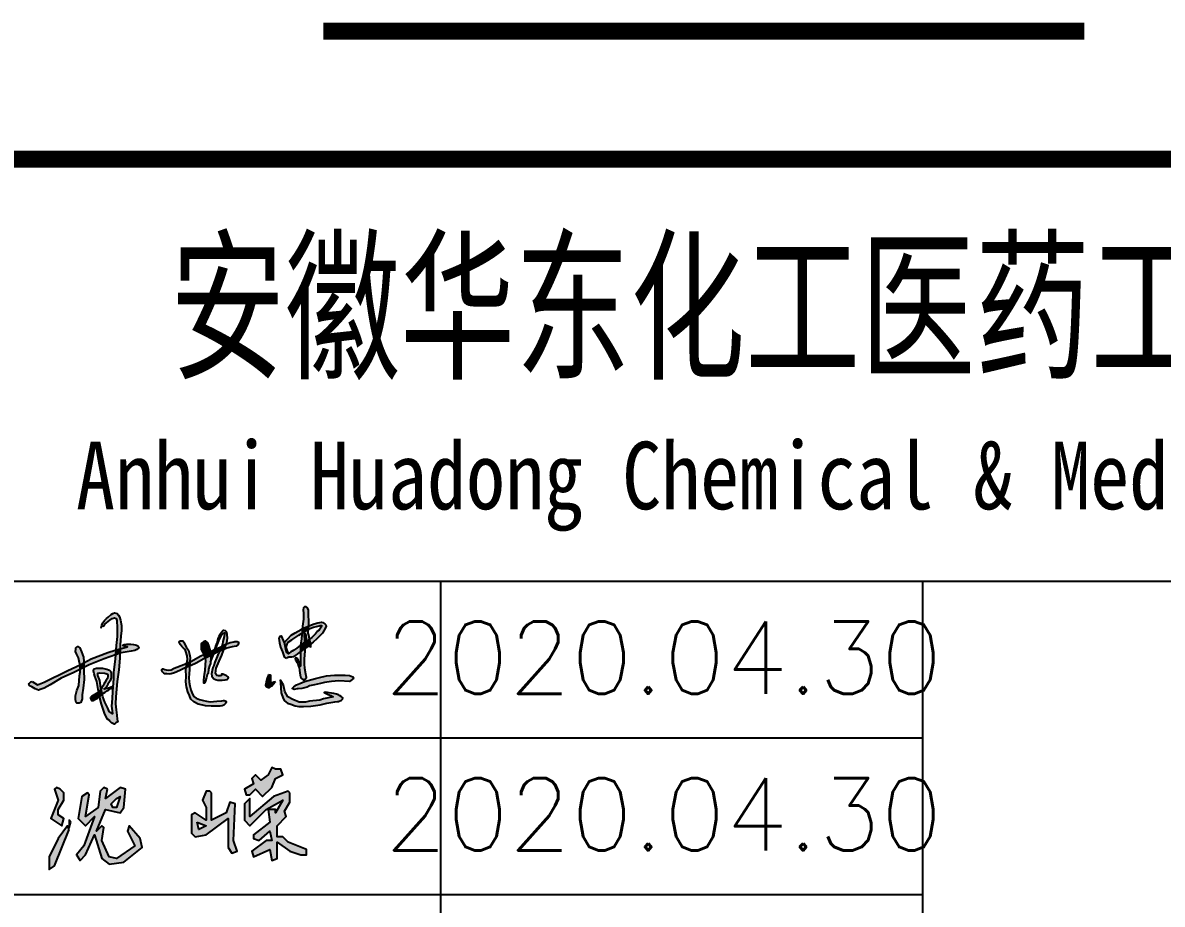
# Model space of a CAD drawing. Header units: millimetres. Extents: x 866309 to 879639, y 39442 to 44891.
# Drawn here: x 866977.57 to 867024.87, y 39480.94 to 39517.5 of the extents above; entities that cross this region are included whole.
import ezdxf
from ezdxf.enums import TextEntityAlignment as Align

# ---------------------------------------------------------------- set-up
doc = ezdxf.new("R2010")
doc.units = ezdxf.units.MM
doc.header["$LTSCALE"] = 1000
doc.header["$MEASUREMENT"] = 0
doc.layers.add('HATCH', color=8, linetype='Continuous')
doc.layers.add('图名', color=253, linetype='Continuous')
doc.styles.add('ECEC_TQ', font='txt_l.shx', dxfattribs={"bigfont": 'hztxt_l.shx'})
doc.styles.add('ECEC_TQ_S', font='')
doc.styles.get('ECEC_TQ_S').set_extended_font_data('SimSun')

msp = doc.modelspace()

# ---------------------------------------------------------------- hatches: boundary and pattern name
at = {"linetype": 'Continuous'}
h = msp.add_hatch(color=256, dxfattribs=at)
h.paths.add_polyline_path([(866986.093, 39484.495), (866986.093, 39483.285), (866986.245, 39483.058), (866986.471, 39483.133), (866986.32, 39483.587), (866986.396, 39485.1), (866986.169, 39485.175), (866986.018, 39484.722), (866985.413, 39484.419), (866985.413, 39485.553), (866985.337, 39485.629), (866985.186, 39485.629), (866985.035, 39485.251), (866985.186, 39484.948), (866985.186, 39484.419), (866984.732, 39484.722), (866984.581, 39484.646), (866984.581, 39483.89), (866984.732, 39483.738), (866985.186, 39483.814)])
h.paths.add_polyline_path([(866985.186, 39484.192), (866984.883, 39484.041), (866984.808, 39484.343)], flags=16)
h.paths.add_polyline_path([(866987.908, 39485.78), (866988.06, 39486.158), (866988.362, 39486.31), (866988.286, 39486.537), (866988.06, 39486.537), (866987.908, 39486.612), (866987.757, 39486.31), (866987.455, 39486.083), (866987.228, 39486.31), (866987.076, 39486.158), (866987.152, 39485.932), (866986.774, 39485.705), (866986.85, 39485.478), (866987.001, 39485.478), (866987.228, 39485.705), (866987.53, 39485.402)])
h.paths.add_polyline_path([(866988.665, 39485.175), (866988.665, 39485.553), (866988.589, 39485.629), (866987.984, 39485.402), (866987.001, 39484.57), (866987.001, 39485.327), (866986.774, 39485.1), (866986.774, 39484.419), (866987.001, 39484.192), (866987.681, 39484.873), (866988.362, 39485.251), (866988.06, 39484.722), (866988.06, 39484.873), (866987.757, 39484.873), (866987.833, 39484.343), (866987.152, 39483.814), (866987.152, 39483.663), (866987.379, 39483.587), (866987.833, 39483.965), (866987.908, 39483.587), (866987.681, 39483.587), (866987.076, 39483.133), (866987.152, 39482.907), (866987.833, 39483.209), (866987.908, 39482.755), (866988.135, 39482.831), (866988.135, 39483.512), (866988.665, 39483.133), (866989.118, 39482.982), (866989.345, 39482.982), (866989.345, 39483.209), (866988.589, 39483.512), (866988.362, 39483.738), (866988.135, 39483.738), (866988.135, 39484.192), (866988.513, 39484.57), (866988.438, 39484.797)])
h = msp.add_hatch(color=256, dxfattribs=at)
h.paths.add_polyline_path([(866979.046, 39484.646), (866979.046, 39484.873), (866979.273, 39485.251), (866979.273, 39485.553), (866979.121, 39485.705), (866978.97, 39485.78), (866978.895, 39485.705), (866979.046, 39485.251), (866978.743, 39484.495), (866979.197, 39484.192), (866979.273, 39484.495)])
h.paths.add_polyline_path([(866979.575, 39484.343), (866979.5, 39484.419), (866979.5, 39484.117)])
h.paths.add_polyline_path([(866979.5, 39484.041), (866979.424, 39484.192), (866979.046, 39483.663), (866978.668, 39482.907), (866978.668, 39482.377), (866978.895, 39482.528)])
h.paths.add_polyline_path([(866981.012, 39484.873), (866981.617, 39484.722), (866981.768, 39484.948), (866981.844, 39485.705), (866981.617, 39485.78), (866981.012, 39485.327), (866981.088, 39485.705), (866980.936, 39485.78), (866980.785, 39485.629), (866980.71, 39484.948), (866980.18, 39484.57), (866980.331, 39485.478), (866980.256, 39485.553), (866980.029, 39485.402), (866979.878, 39484.495), (866980.18, 39484.192), (866980.558, 39484.57), (866980.105, 39483.36), (866979.802, 39482.982), (866979.953, 39482.755), (866980.18, 39482.982), (866980.558, 39483.814), (866980.861, 39482.831), (866981.163, 39482.604), (866981.768, 39482.68), (866982.525, 39483.285), (866982.449, 39483.663), (866981.995, 39484.192), (866981.92, 39483.965), (866982.222, 39483.36), (866981.466, 39482.831), (866981.163, 39482.907), (866980.861, 39483.587), (866980.936, 39484.117), (866980.861, 39484.192), (866980.634, 39483.965)])
h.paths.add_polyline_path([(866981.239, 39485.1), (866981.466, 39485.327), (866981.617, 39485.402), (866981.466, 39484.948), (866981.315, 39484.948)], flags=16)
at = {"layer": 'HATCH'}
for points in [[(866989.439, 39493.011), (866989.429, 39493.141), (866989.397, 39493.232), (866989.334, 39493.274), (866989.274, 39493.274), (866989.232, 39493.229), (866989.215, 39493.152), (866989.222, 39493.001), (866989.229, 39492.759), (866989.18, 39492.468), (866989.172, 39492.357), (866989.218, 39492.384), (866989.362, 39492.443), (866989.44, 39492.48), (866989.446, 39492.597)], [(866981.647, 39492.062), (866981.669, 39492.297), (866981.666, 39492.503), (866981.626, 39492.722), (866981.583, 39492.858), (866981.543, 39492.928), (866981.487, 39492.997), (866981.375, 39493.019), (866981.311, 39493), (866981.236, 39492.954), (866981.121, 39492.848), (866981.043, 39492.797), (866980.971, 39492.704), (866980.896, 39492.615), (866980.854, 39492.519), (866980.845, 39492.484), (866980.919, 39492.477), (866980.983, 39492.551), (866981.115, 39492.662), (866981.182, 39492.723), (866981.283, 39492.79), (866981.381, 39492.817), (866981.448, 39492.79), (866981.475, 39492.703), (866981.489, 39492.403), (866981.496, 39492.042), (866981.452, 39491.664), (866981.439, 39491.483), (866981.617, 39491.534), (866981.623, 39491.693)], [(866985.718, 39491.869), (866985.79, 39492.03), (866985.839, 39492.12), (866985.876, 39492.151), (866985.917, 39492.187), (866985.942, 39492.191), (866985.95, 39492.143), (866985.931, 39492.049), (866985.879, 39491.843), (866985.866, 39491.728), (866985.835, 39491.64), (866985.849, 39491.648), (866985.919, 39491.688), (866986.016, 39491.729), (866986.04, 39491.782), (866986.078, 39491.968), (866986.061, 39492.123), (866986.043, 39492.195), (866986.025, 39492.239), (866986.008, 39492.265), (866985.988, 39492.28), (866985.926, 39492.297), (866985.895, 39492.297), (866985.819, 39492.209), (866985.787, 39492.16), (866985.753, 39492.107), (866985.716, 39492.049), (866985.674, 39491.942), (866985.645, 39491.813), (866985.602, 39491.718), (866985.571, 39491.642), (866985.566, 39491.585), (866985.534, 39491.506), (866985.562, 39491.521), (866985.581, 39491.528), (866985.624, 39491.651)], [(866988.744, 39491.911), (866989.027, 39492.105), (866989.159, 39492.181), (866989.172, 39492.357), (866989.128, 39492.332), (866988.883, 39492.193), (866988.708, 39492.096), (866988.424, 39491.777), (866988.463, 39491.608), (866988.49, 39491.467), (866988.525, 39491.381), (866988.601, 39491.321), (866988.513, 39491.605), (866988.547, 39491.721), (866988.591, 39491.81)], [(866989.434, 39492.344), (866989.371, 39492.303), (866989.159, 39492.181), (866989.141, 39491.941), (866989.106, 39491.678), (866989.279, 39491.795), (866989.276, 39491.907), (866989.271, 39492.089), (866989.272, 39492.122), (866989.287, 39492.169), (866989.316, 39492.104), (866989.329, 39491.993), (866989.33, 39491.963), (866989.337, 39491.89), (866989.352, 39491.848), (866989.474, 39491.938), (866989.443, 39492.099), (866989.425, 39492.176)], [(866989.44, 39492.48), (866989.362, 39492.443), (866989.218, 39492.384), (866989.172, 39492.357), (866989.159, 39492.181), (866989.371, 39492.303), (866989.434, 39492.344)], [(866990.154, 39492.528), (866990.115, 39492.57), (866990.026, 39492.628), (866989.975, 39492.633), (866989.898, 39492.631), (866989.816, 39492.608), (866989.67, 39492.565), (866989.557, 39492.532), (866989.467, 39492.493), (866989.44, 39492.48), (866989.434, 39492.344), (866989.487, 39492.378), (866989.642, 39492.431), (866989.768, 39492.465), (866989.876, 39492.487), (866989.922, 39492.496), (866989.971, 39492.494), (866989.988, 39492.469), (866989.878, 39492.31), (866989.81, 39492.259), (866989.724, 39492.156), (866989.575, 39491.998), (866989.474, 39491.938), (866989.488, 39491.868), (866989.527, 39491.729), (866989.622, 39491.807), (866989.78, 39491.952), (866990.021, 39492.181), (866990.144, 39492.404), (866990.161, 39492.474)], [(866982.31, 39491.506), (866982.384, 39491.558), (866982.386, 39491.601), (866982.343, 39491.659), (866982.298, 39491.681), (866982.24, 39491.696), (866982.172, 39491.712), (866982.056, 39491.725), (866981.976, 39491.729), (866981.9, 39491.729), (866981.84, 39491.718), (866981.778, 39491.706), (866981.731, 39491.685), (866981.735, 39491.661), (866981.786, 39491.648), (866981.854, 39491.632), (866981.924, 39491.617), (866981.863, 39491.599), (866981.72, 39491.564), (866981.617, 39491.534), (866981.61, 39491.35), (866981.656, 39491.366), (866981.819, 39491.399), (866982.077, 39491.442), (866982.219, 39491.459)], [(866984.5, 39491.314), (866984.449, 39491.472), (866984.375, 39491.593), (866984.304, 39491.708), (866984.258, 39491.812), (866984.215, 39491.861), (866984.119, 39491.865), (866984.066, 39491.816), (866984.077, 39491.75), (866984.106, 39491.716), (866984.134, 39491.686), (866984.172, 39491.633), (866984.241, 39491.562), (866984.308, 39491.499), (866984.338, 39491.425), (866984.393, 39491.248), (866984.405, 39491.096), (866984.386, 39490.952), (866984.383, 39490.932), (866984.51, 39490.987), (866984.515, 39491.166)], [(866985.295, 39491.628), (866985.243, 39491.784), (866985.15, 39491.86), (866985.106, 39491.848), (866985.042, 39491.8), (866984.998, 39491.748), (866984.998, 39491.664), (866984.998, 39491.524), (866985.062, 39491.363), (866985.085, 39491.296), (866985.095, 39491.301), (866985.366, 39491.416)], [(866986.016, 39491.729), (866985.919, 39491.688), (866985.849, 39491.648), (866985.835, 39491.64), (866985.793, 39491.519), (866985.743, 39491.433), (866985.891, 39491.485), (866985.914, 39491.497)], [(866986.428, 39491.643), (866986.475, 39491.668), (866986.496, 39491.69), (866986.518, 39491.725), (866986.533, 39491.763), (866986.533, 39491.791), (866986.529, 39491.802), (866986.52, 39491.816), (866986.473, 39491.831), (866986.379, 39491.831), (866986.329, 39491.824), (866986.259, 39491.811), (866986.183, 39491.794), (866986.106, 39491.768), (866986.029, 39491.734), (866986.016, 39491.729), (866985.914, 39491.497), (866986.042, 39491.565), (866986.269, 39491.609)], [(866988.417, 39491.805), (866988.401, 39491.844), (866988.346, 39491.979), (866988.31, 39492.049), (866988.303, 39492.072), (866988.26, 39492.064), (866988.243, 39492.033), (866988.202, 39491.975), (866988.233, 39491.788), (866988.277, 39491.606), (866988.349, 39491.407), (866988.43, 39491.205), (866988.516, 39491.148), (866988.558, 39491.173), (866988.595, 39491.179), (866988.62, 39491.18), (866988.67, 39491.18), (866988.725, 39491.182), (866988.796, 39491.201), (866988.957, 39491.306), (866989.051, 39491.383), (866989.104, 39491.42), (866989.106, 39491.678), (866988.947, 39491.556), (866988.828, 39491.481), (866988.758, 39491.438), (866988.702, 39491.407), (866988.628, 39491.354), (866988.601, 39491.321), (866988.525, 39491.381), (866988.49, 39491.467), (866988.463, 39491.608)], [(866989.279, 39491.795), (866989.106, 39491.678), (866989.104, 39491.42), (866989.286, 39491.544)], [(866989.383, 39491.713), (866989.351, 39491.829), (866989.352, 39491.848), (866989.296, 39491.807), (866989.279, 39491.795), (866989.286, 39491.544), (866989.364, 39491.598), (866989.432, 39491.653)], [(866989.488, 39491.868), (866989.474, 39491.938), (866989.474, 39491.938), (866989.352, 39491.848), (866989.351, 39491.829), (866989.383, 39491.713), (866989.432, 39491.653), (866989.527, 39491.729)], [(866989.527, 39491.729), (866989.432, 39491.653), (866989.53, 39491.622)], [(866980.097, 39491.187), (866980.013, 39491.409), (866979.944, 39491.575), (866979.856, 39491.632), (866979.773, 39491.576), (866979.779, 39491.512), (866979.768, 39491.424), (866979.81, 39491.325), (866979.885, 39491.161), (866979.914, 39491.027), (866979.95, 39490.863), (866980.11, 39490.951), (866980.111, 39491.002)], [(866980.959, 39491.124), (866981.426, 39491.286), (866981.439, 39491.483), (866981.411, 39491.475), (866981.103, 39491.374), (866980.414, 39491.12), (866980.11, 39490.951), (866980.106, 39490.757), (866980.329, 39490.868)], [(866980.897, 39489.54), (866980.872, 39489.645), (866980.797, 39489.58), (866980.764, 39489.551), (866980.764, 39489.55), (866980.839, 39489.232), (866980.983, 39488.82), (866981.093, 39488.621), (866981.155, 39488.567), (866981.181, 39488.527), (866981.258, 39488.458), (866981.367, 39488.402), (866981.406, 39488.428), (866981.44, 39488.46), (866981.513, 39488.505), (866981.492, 39488.615), (866981.474, 39488.775), (866981.455, 39489.003), (866981.427, 39489.256), (866981.431, 39489.541), (866981.459, 39489.863), (866981.487, 39490.172), (866981.557, 39490.666), (866981.602, 39491.142), (866981.61, 39491.35), (866981.426, 39491.286), (866981.415, 39491.124), (866981.341, 39490.547), (866981.334, 39490.303), (866981.324, 39490.121), (866981.303, 39489.756), (866981.283, 39489.477), (866981.26, 39489.156), (866981.28, 39488.955), (866981.293, 39488.837), (866981.166, 39488.927), (866981.101, 39489.068), (866980.982, 39489.316)], [(866981.617, 39491.534), (866981.439, 39491.483), (866981.426, 39491.286), (866981.61, 39491.35)], [(866985.088, 39491.113), (866985.15, 39491.143), (866985.108, 39491.23), (866985.085, 39491.296), (866984.968, 39491.239), (866984.556, 39491.006), (866984.51, 39490.987), (866984.498, 39490.814), (866984.569, 39490.841), (866984.766, 39490.939)], [(866985.379, 39491.091), (866985.383, 39491.257), (866985.15, 39491.143), (866985.156, 39491.035), (866985.141, 39490.877), (866985.127, 39490.625), (866985.102, 39490.473), (866985.093, 39490.37), (866985.083, 39490.311), (866985.08, 39490.261), (866985.08, 39490.217), (866985.074, 39490.16), (866985.075, 39490.131), (866985.08, 39490.119), (866985.087, 39490.112), (866985.114, 39490.113), (866985.143, 39490.157), (866985.193, 39490.338), (866985.234, 39490.458), (866985.275, 39490.514), (866985.287, 39490.694), (866985.327, 39490.83), (866985.359, 39490.923)], [(866985.386, 39491.354), (866985.366, 39491.416), (866985.095, 39491.301), (866985.085, 39491.296), (866985.108, 39491.23), (866985.15, 39491.143), (866985.383, 39491.257)], [(866985.534, 39491.506), (866985.379, 39491.421), (866985.366, 39491.416), (866985.386, 39491.354), (866985.383, 39491.257), (866985.421, 39491.276), (866985.472, 39491.304)], [(866985.504, 39491.323), (866985.472, 39491.304), (866985.399, 39491.14), (866985.377, 39491.076), (866985.366, 39490.982), (866985.448, 39491.182)], [(866985.838, 39491.274), (866985.902, 39491.47), (866985.914, 39491.497), (866985.891, 39491.485), (866985.743, 39491.433), (866985.695, 39491.351), (866985.618, 39491.152), (866985.547, 39490.983), (866985.502, 39490.846), (866985.467, 39490.759), (866985.429, 39490.631), (866985.412, 39490.489), (866985.422, 39490.394), (866985.489, 39490.308), (866985.509, 39490.283), (866985.577, 39490.256), (866985.677, 39490.239), (866985.742, 39490.237), (866985.851, 39490.237), (866985.969, 39490.241), (866986.04, 39490.264), (866986.075, 39490.28), (866986.104, 39490.3), (866986.11, 39490.331), (866986.101, 39490.369), (866986.02, 39490.425), (866985.97, 39490.444), (866985.876, 39490.479), (866985.825, 39490.487), (866985.825, 39490.448), (866985.823, 39490.424), (866985.77, 39490.41), (866985.702, 39490.413), (866985.632, 39490.432), (866985.595, 39490.461), (866985.579, 39490.512), (866985.603, 39490.732), (866985.721, 39491.018)], [(866985.581, 39491.528), (866985.562, 39491.521), (866985.534, 39491.506), (866985.472, 39491.304), (866985.504, 39491.323), (866985.547, 39491.431)], [(866985.793, 39491.519), (866985.835, 39491.64), (866985.746, 39491.591), (866985.581, 39491.528), (866985.547, 39491.431), (866985.504, 39491.323), (866985.623, 39491.391), (866985.743, 39491.433)], [(866989.289, 39491.438), (866989.286, 39491.544), (866989.104, 39491.42), (866989.103, 39491.152), (866989.101, 39490.938), (866989.103, 39490.808), (866989.05, 39490.942), (866989.021, 39491.048), (866988.987, 39491.124), (866988.938, 39491.143), (866988.912, 39491.155), (866988.89, 39491.157), (866988.882, 39491.128), (866988.899, 39491.082), (866988.957, 39490.97), (866988.984, 39490.911), (866989.014, 39490.816), (866989.048, 39490.765), (866989.065, 39490.639), (866989.093, 39490.44), (866989.115, 39490.323), (866989.221, 39490.238), (866989.301, 39490.275), (866989.356, 39490.339), (866989.322, 39490.485), (866989.276, 39490.714), (866989.264, 39490.913), (866989.264, 39491.115)], [(866979.165, 39490.309), (866979.698, 39490.554), (866979.959, 39490.684), (866979.955, 39490.84), (866979.95, 39490.863), (866979.438, 39490.631), (866978.459, 39490.147), (866978.19, 39490.045), (866977.966, 39490.183), (866977.913, 39490.16), (866977.878, 39490.133), (866977.843, 39490.098), (866977.825, 39490.061), (866977.849, 39490.008), (866977.889, 39489.977), (866977.955, 39489.95), (866978.014, 39489.911), (866978.091, 39489.867), (866978.225, 39489.82), (866978.336, 39489.857), (866978.456, 39489.9), (866978.709, 39490.032)], [(866980.12, 39490.257), (866980.104, 39490.632), (866980.106, 39490.757), (866979.959, 39490.684), (866979.962, 39490.569), (866979.923, 39490.411), (866979.898, 39490.013), (866979.82, 39489.808), (866979.768, 39489.576), (866979.759, 39489.418), (866979.792, 39489.305), (866979.824, 39489.273), (866979.91, 39489.273), (866979.984, 39489.31), (866980.041, 39489.454), (866980.045, 39489.623), (866980.086, 39489.907)], [(866980.11, 39490.951), (866979.95, 39490.863), (866979.955, 39490.84), (866979.959, 39490.684), (866980.106, 39490.757)], [(866984.28, 39490.732), (866984.36, 39490.762), (866984.383, 39490.932), (866984.262, 39490.881), (866983.86, 39490.726), (866983.735, 39490.667), (866983.618, 39490.646), (866983.526, 39490.655), (866983.465, 39490.672), (866983.399, 39490.705), (866983.372, 39490.696), (866983.351, 39490.67), (866983.348, 39490.627), (866983.372, 39490.585), (866983.402, 39490.549), (866983.433, 39490.521), (866983.477, 39490.499), (866983.556, 39490.49), (866983.647, 39490.483), (866983.735, 39490.49), (866983.871, 39490.537), (866984.098, 39490.632)], [(866984.472, 39490.34), (866984.475, 39490.481), (866984.489, 39490.687), (866984.498, 39490.814), (866984.36, 39490.762), (866984.347, 39490.667), (866984.352, 39490.383), (866984.343, 39490.159), (866984.364, 39489.949), (866984.421, 39489.742), (866984.49, 39489.593), (866984.555, 39489.446), (866984.668, 39489.34), (866984.85, 39489.243), (866985.043, 39489.202), (866985.154, 39489.167), (866985.399, 39489.152), (866985.665, 39489.159), (866985.77, 39489.16), (866985.845, 39489.166), (866985.922, 39489.189), (866985.995, 39489.266), (866986.013, 39489.302), (866986.013, 39489.318), (866986, 39489.356), (866985.972, 39489.37), (866985.936, 39489.382), (866985.908, 39489.388), (866985.838, 39489.375), (866985.633, 39489.361), (866985.49, 39489.349), (866985.368, 39489.338), (866985.203, 39489.357), (866985.08, 39489.383), (866984.907, 39489.424), (866984.77, 39489.48), (866984.668, 39489.558), (866984.608, 39489.685), (866984.545, 39489.832), (866984.509, 39489.995), (866984.479, 39490.155)], [(866984.51, 39490.987), (866984.383, 39490.932), (866984.36, 39490.762), (866984.498, 39490.814)], [(866981.172, 39490.644), (866981.135, 39490.668), (866981.064, 39490.685), (866981, 39490.705), (866980.943, 39490.718), (866980.879, 39490.728), (866980.818, 39490.735), (866980.72, 39490.735), (866980.636, 39490.735), (866980.531, 39490.705), (866980.504, 39490.664), (866980.504, 39490.614), (866980.535, 39490.499), (866980.565, 39490.405), (866980.642, 39490.179), (866980.7, 39489.849), (866980.725, 39489.733), (866980.822, 39489.857), (866980.812, 39489.901), (866980.766, 39490.212), (866980.692, 39490.423), (866980.684, 39490.523), (866980.775, 39490.538), (866980.966, 39490.521), (866981.021, 39490.514), (866981.062, 39490.494), (866981.092, 39490.479), (866981.103, 39490.445), (866981.103, 39490.401), (866981.086, 39490.308), (866981.038, 39490.234), (866980.981, 39490.134), (866980.942, 39490.069), (866980.921, 39490.032), (866980.892, 39489.988), (866980.86, 39489.928), (866980.822, 39489.857), (866980.872, 39489.645), (866980.927, 39489.693), (866980.999, 39489.74), (866981.079, 39489.79), (866981.14, 39489.836), (866981.231, 39489.886), (866981.313, 39489.923), (866981.316, 39489.979), (866981.279, 39489.968), (866981.177, 39489.929), (866981.133, 39489.912), (866981.023, 39489.881), (866980.958, 39489.867), (866980.986, 39489.889), (866981.057, 39489.97), (866981.084, 39490.014), (866981.111, 39490.068), (866981.148, 39490.122), (866981.196, 39490.199), (866981.239, 39490.324), (866981.246, 39490.408), (866981.246, 39490.472), (866981.243, 39490.523), (866981.226, 39490.587)], [(866987.991, 39490.091), (866988.042, 39490.151), (866988.059, 39490.162), (866988.001, 39490.166), (866987.929, 39490.141), (866987.888, 39490.116), (866987.861, 39490.121), (866987.858, 39490.148), (866987.858, 39490.186), (866987.853, 39490.244), (866987.853, 39490.286), (866987.853, 39490.347), (866987.851, 39490.382), (866987.851, 39490.427), (866987.846, 39490.457), (866987.78, 39490.462), (866987.76, 39490.409), (866987.723, 39490.309), (866987.677, 39490.158), (866987.662, 39490.078), (866987.652, 39490.03), (866987.66, 39489.98), (866987.728, 39489.938), (866987.778, 39489.923), (866987.818, 39489.925), (866987.898, 39489.988)], [(866989.68, 39490.043), (866989.93, 39490.099), (866990.093, 39490.13), (866990.391, 39490.181), (866990.697, 39490.211), (866991.15, 39490.173), (866991.183, 39490.206), (866991.257, 39490.275), (866991.302, 39490.303), (866991.269, 39490.374), (866991.129, 39490.428), (866990.954, 39490.44), (866990.732, 39490.445), (866990.508, 39490.438), (866990.174, 39490.407), (866989.892, 39490.339), (866989.719, 39490.295), (866989.268, 39490.178), (866989.072, 39490.094), (866988.939, 39490.038), (866988.822, 39489.954), (866988.759, 39489.883), (866988.843, 39489.842), (866988.965, 39489.87), (866989.006, 39489.873), (866989.151, 39489.893), (866989.263, 39489.911), (866989.383, 39489.947), (866989.479, 39489.992)], [(866980.822, 39489.857), (866980.725, 39489.733), (866980.764, 39489.551), (866980.797, 39489.58), (866980.872, 39489.645)], [(866988.39, 39490.027), (866988.313, 39490.167), (866988.263, 39490.241), (866988.265, 39490.123), (866988.3, 39489.711), (866988.376, 39489.475), (866988.436, 39489.377), (866988.556, 39489.272), (866988.697, 39489.232), (866988.883, 39489.163), (866989.038, 39489.137), (866989.227, 39489.134), (866989.524, 39489.159), (866989.825, 39489.193), (866989.913, 39489.213), (866990.077, 39489.247), (866990.19, 39489.278), (866990.525, 39489.34), (866990.632, 39489.348), (866990.682, 39489.348), (866990.803, 39489.401), (866990.85, 39489.449), (866990.852, 39489.498), (866990.789, 39489.548), (866990.719, 39489.602), (866990.672, 39489.63), (866990.596, 39489.657), (866990.489, 39489.679), (866990.289, 39489.711), (866990.146, 39489.737), (866990.086, 39489.723), (866990.201, 39489.659), (866990.245, 39489.641), (866990.358, 39489.594), (866990.406, 39489.564), (866990.451, 39489.542), (866990.051, 39489.455), (866989.904, 39489.396), (866989.47, 39489.356), (866989.308, 39489.317), (866989.052, 39489.317), (866988.783, 39489.427), (866988.57, 39489.546), (866988.448, 39489.768)], [(866980.764, 39489.551), (866980.725, 39489.733), (866980.568, 39489.638), (866980.421, 39489.554), (866980.392, 39489.508), (866980.384, 39489.471), (866980.429, 39489.393), (866980.49, 39489.382), (866980.599, 39489.441), (866980.673, 39489.486), (866980.734, 39489.525)]]:
    msp.add_hatch(color=256, dxfattribs=at).paths.add_polyline_path(points)

# ---------------------------------------------------------------- linework, layer by layer
for p, q in [((866959.93, 39494.343), (867069.93, 39494.343)), ((866994.93, 39461.843), (866994.93, 39494.343)), ((867014.93, 39461.843), (867014.93, 39494.343)), ((866959.93, 39487.843), (867014.93, 39487.843)), ((866959.93, 39481.343), (867014.93, 39481.343))]:
    msp.add_line(p, q)
at = {"const_width": 0.7}
msp.add_lwpolyline([(867139.93, 39511.843), (866959.93, 39511.843)], dxfattribs=at)
for points in [[(866989.351, 39491.829), (866989.383, 39491.713), (866989.432, 39491.653), (866989.53, 39491.622), (866989.527, 39491.729), (866989.488, 39491.868), (866989.443, 39492.099), (866989.425, 39492.176), (866989.446, 39492.597), (866989.439, 39493.011), (866989.429, 39493.141), (866989.397, 39493.232), (866989.334, 39493.274), (866989.274, 39493.274), (866989.232, 39493.229), (866989.215, 39493.152), (866989.222, 39493.001), (866989.229, 39492.759), (866989.18, 39492.468), (866989.141, 39491.941), (866989.106, 39491.678), (866989.103, 39491.152), (866989.101, 39490.938), (866989.103, 39490.808), (866989.05, 39490.942), (866989.021, 39491.048), (866988.987, 39491.124)], [(866980.845, 39492.484), (866980.919, 39492.477), (866980.919, 39492.477), (866980.983, 39492.551), (866981.115, 39492.662), (866981.182, 39492.723), (866981.283, 39492.79), (866981.381, 39492.817), (866981.381, 39492.817), (866981.448, 39492.79), (866981.475, 39492.703), (866981.489, 39492.403), (866981.496, 39492.042), (866981.452, 39491.664), (866981.415, 39491.124), (866981.341, 39490.547), (866981.334, 39490.303), (866981.324, 39490.121), (866981.303, 39489.756), (866981.283, 39489.477), (866981.26, 39489.156), (866981.28, 39488.955), (866981.293, 39488.837), (866981.293, 39488.837), (866981.166, 39488.927), (866981.101, 39489.068), (866980.982, 39489.316), (866980.897, 39489.54), (866980.812, 39489.901), (866980.766, 39490.212), (866980.692, 39490.423), (866980.684, 39490.523), (866980.684, 39490.523), (866980.775, 39490.538), (866980.966, 39490.521), (866980.966, 39490.521), (866981.021, 39490.514), (866981.062, 39490.494), (866981.092, 39490.479), (866981.103, 39490.445), (866981.103, 39490.401), (866981.086, 39490.308), (866981.038, 39490.234), (866980.981, 39490.134), (866980.942, 39490.069), (866980.921, 39490.032), (866980.892, 39489.988), (866980.86, 39489.928), (866980.822, 39489.857), (866980.725, 39489.733), (866980.568, 39489.638), (866980.421, 39489.554), (866980.392, 39489.508), (866980.384, 39489.471), (866980.429, 39489.393), (866980.49, 39489.382), (866980.599, 39489.441), (866980.673, 39489.486), (866980.734, 39489.525), (866980.797, 39489.58), (866980.927, 39489.693), (866980.999, 39489.74), (866981.079, 39489.79), (866981.14, 39489.836), (866981.231, 39489.886), (866981.313, 39489.923)], [(866980.822, 39492.386), (866980.854, 39492.519), (866980.896, 39492.615), (866980.971, 39492.704), (866981.043, 39492.797), (866981.121, 39492.848), (866981.236, 39492.954), (866981.311, 39493), (866981.375, 39493.019), (866981.487, 39492.997), (866981.543, 39492.928), (866981.583, 39492.858), (866981.626, 39492.722), (866981.666, 39492.503), (866981.669, 39492.297), (866981.647, 39492.062), (866981.623, 39491.693), (866981.602, 39491.142), (866981.557, 39490.666), (866981.487, 39490.172), (866981.459, 39489.863), (866981.431, 39489.541), (866981.427, 39489.256), (866981.455, 39489.003), (866981.474, 39488.775), (866981.492, 39488.615), (866981.513, 39488.505), (866981.44, 39488.46), (866981.406, 39488.428), (866981.367, 39488.402), (866981.258, 39488.458), (866981.181, 39488.527), (866981.155, 39488.567), (866981.093, 39488.621), (866980.983, 39488.82), (866980.839, 39489.232), (866980.764, 39489.55), (866980.7, 39489.849), (866980.642, 39490.179), (866980.565, 39490.405), (866980.535, 39490.499), (866980.504, 39490.614), (866980.504, 39490.664), (866980.531, 39490.705), (866980.531, 39490.705), (866980.636, 39490.735), (866980.72, 39490.735), (866980.72, 39490.735), (866980.818, 39490.735), (866980.879, 39490.728), (866980.943, 39490.718), (866981, 39490.705), (866981.064, 39490.685), (866981.135, 39490.668), (866981.172, 39490.644), (866981.226, 39490.587), (866981.243, 39490.523), (866981.246, 39490.472), (866981.246, 39490.408), (866981.239, 39490.324), (866981.196, 39490.199), (866981.148, 39490.122), (866981.111, 39490.068), (866981.084, 39490.014), (866981.057, 39489.97), (866981.057, 39489.97), (866980.986, 39489.889), (866980.929, 39489.846)], [(866985.366, 39490.982), (866985.448, 39491.182), (866985.547, 39491.431), (866985.624, 39491.651), (866985.718, 39491.869), (866985.79, 39492.03), (866985.839, 39492.12), (866985.876, 39492.151), (866985.917, 39492.187), (866985.942, 39492.191), (866985.95, 39492.143), (866985.931, 39492.049), (866985.879, 39491.843), (866985.866, 39491.728), (866985.793, 39491.519), (866985.695, 39491.351), (866985.618, 39491.152), (866985.547, 39490.983), (866985.502, 39490.846), (866985.467, 39490.759), (866985.429, 39490.631), (866985.412, 39490.489), (866985.422, 39490.394), (866985.489, 39490.308), (866985.509, 39490.283), (866985.577, 39490.256), (866985.677, 39490.239), (866985.742, 39490.237), (866985.851, 39490.237), (866985.969, 39490.241), (866986.04, 39490.264), (866986.075, 39490.28), (866986.104, 39490.3), (866986.11, 39490.331), (866986.101, 39490.369), (866986.02, 39490.425), (866985.97, 39490.444), (866985.876, 39490.479), (866985.825, 39490.487), (866985.825, 39490.448), (866985.823, 39490.424), (866985.77, 39490.41), (866985.702, 39490.413), (866985.632, 39490.432), (866985.595, 39490.461), (866985.579, 39490.512), (866985.603, 39490.732), (866985.721, 39491.018), (866985.838, 39491.274), (866985.902, 39491.47), (866986.04, 39491.782), (866986.078, 39491.968), (866986.061, 39492.123), (866986.043, 39492.195), (866986.025, 39492.239), (866986.008, 39492.265), (866985.988, 39492.28), (866985.926, 39492.297), (866985.895, 39492.297), (866985.819, 39492.209), (866985.787, 39492.16), (866985.753, 39492.107), (866985.716, 39492.049), (866985.674, 39491.942), (866985.645, 39491.813), (866985.602, 39491.718), (866985.571, 39491.642), (866985.566, 39491.585)], [(866988.202, 39491.975), (866988.243, 39492.033), (866988.26, 39492.064), (866988.26, 39492.064), (866988.303, 39492.072), (866988.31, 39492.049), (866988.346, 39491.979), (866988.401, 39491.844), (866988.417, 39491.805), (866988.463, 39491.608), (866988.49, 39491.467), (866988.525, 39491.381), (866988.601, 39491.321), (866988.513, 39491.605), (866988.547, 39491.721), (866988.591, 39491.81), (866988.744, 39491.911), (866989.027, 39492.105), (866989.371, 39492.303), (866989.487, 39492.378), (866989.642, 39492.431), (866989.768, 39492.465), (866989.876, 39492.487), (866989.922, 39492.496), (866989.971, 39492.494), (866989.988, 39492.469), (866989.878, 39492.31), (866989.81, 39492.259), (866989.724, 39492.156), (866989.575, 39491.998), (866989.474, 39491.938), (866989.296, 39491.807), (866989.106, 39491.678), (866988.947, 39491.556), (866988.828, 39491.481), (866988.758, 39491.438), (866988.702, 39491.407), (866988.628, 39491.354), (866988.601, 39491.321)], [(866988.424, 39491.777), (866988.708, 39492.096), (866988.883, 39492.193), (866989.128, 39492.332), (866989.218, 39492.384), (866989.362, 39492.443), (866989.467, 39492.493), (866989.557, 39492.532), (866989.67, 39492.565), (866989.816, 39492.608), (866989.898, 39492.631), (866989.975, 39492.633), (866990.026, 39492.628), (866990.115, 39492.57), (866990.154, 39492.528), (866990.161, 39492.474), (866990.144, 39492.404), (866990.021, 39492.181), (866989.78, 39491.952), (866989.622, 39491.807), (866989.364, 39491.598), (866989.051, 39491.383), (866988.957, 39491.306), (866988.796, 39491.201), (866988.725, 39491.182), (866988.67, 39491.18), (866988.62, 39491.18), (866988.595, 39491.179), (866988.558, 39491.173), (866988.516, 39491.148)], [(866988.987, 39491.124), (866988.938, 39491.143), (866988.912, 39491.155), (866988.89, 39491.157), (866988.882, 39491.128), (866988.899, 39491.082), (866988.957, 39490.97), (866988.984, 39490.911), (866989.014, 39490.816), (866989.048, 39490.765), (866989.065, 39490.639), (866989.093, 39490.44), (866989.115, 39490.323), (866989.221, 39490.238), (866989.301, 39490.275), (866989.356, 39490.339), (866989.356, 39490.339), (866989.322, 39490.485), (866989.276, 39490.714), (866989.264, 39490.913), (866989.264, 39491.115), (866989.289, 39491.438), (866989.276, 39491.907), (866989.271, 39492.089), (866989.272, 39492.122), (866989.287, 39492.169), (866989.287, 39492.169), (866989.316, 39492.104), (866989.329, 39491.993), (866989.33, 39491.963), (866989.337, 39491.89), (866989.352, 39491.848), (866989.351, 39491.829)], [(866977.966, 39490.183), (866978.19, 39490.045), (866978.459, 39490.147), (866979.438, 39490.631), (866979.95, 39490.863), (866980.414, 39491.12), (866981.103, 39491.374), (866981.411, 39491.475), (866981.72, 39491.564), (866981.863, 39491.599), (866981.924, 39491.617), (866981.854, 39491.632), (866981.786, 39491.648), (866981.735, 39491.661), (866981.735, 39491.661), (866981.731, 39491.685), (866981.778, 39491.706), (866981.84, 39491.718), (866981.9, 39491.729), (866981.976, 39491.729), (866982.056, 39491.725), (866982.172, 39491.712), (866982.24, 39491.696), (866982.298, 39491.681), (866982.343, 39491.659), (866982.386, 39491.601), (866982.384, 39491.558), (866982.31, 39491.506), (866982.219, 39491.459), (866982.077, 39491.442), (866981.819, 39491.399), (866981.656, 39491.366), (866980.959, 39491.124), (866980.329, 39490.868), (866979.698, 39490.554), (866979.165, 39490.309), (866978.709, 39490.032), (866978.456, 39489.9), (866978.336, 39489.857), (866978.225, 39489.82), (866978.091, 39489.867), (866978.014, 39489.911), (866977.955, 39489.95), (866977.889, 39489.977), (866977.849, 39490.008), (866977.825, 39490.061), (866977.843, 39490.098), (866977.878, 39490.133), (866977.913, 39490.16), (866977.966, 39490.183)], [(866986.52, 39491.816), (866986.529, 39491.802), (866986.533, 39491.791), (866986.533, 39491.763), (866986.518, 39491.725), (866986.496, 39491.69), (866986.475, 39491.668), (866986.428, 39491.643), (866986.269, 39491.609), (866986.042, 39491.565), (866985.891, 39491.485), (866985.623, 39491.391), (866985.421, 39491.276), (866985.088, 39491.113), (866984.766, 39490.939), (866984.569, 39490.841), (866984.28, 39490.732), (866984.098, 39490.632), (866983.871, 39490.537), (866983.735, 39490.49), (866983.647, 39490.483), (866983.556, 39490.49), (866983.477, 39490.499), (866983.433, 39490.521), (866983.402, 39490.549), (866983.372, 39490.585), (866983.348, 39490.627), (866983.351, 39490.67), (866983.372, 39490.696), (866983.399, 39490.705)], [(866983.399, 39490.705), (866983.465, 39490.672), (866983.526, 39490.655), (866983.618, 39490.646), (866983.735, 39490.667), (866983.86, 39490.726), (866984.262, 39490.881), (866984.556, 39491.006), (866984.968, 39491.239), (866985.095, 39491.301), (866985.379, 39491.421), (866985.562, 39491.521), (866985.746, 39491.591), (866985.849, 39491.648), (866985.919, 39491.688), (866986.029, 39491.734), (866986.106, 39491.768), (866986.183, 39491.794), (866986.259, 39491.811), (866986.329, 39491.824), (866986.379, 39491.831), (866986.473, 39491.831), (866986.473, 39491.831), (866986.52, 39491.816)], [(866984.077, 39491.75), (866984.066, 39491.816), (866984.119, 39491.865), (866984.215, 39491.861), (866984.258, 39491.812), (866984.304, 39491.708), (866984.375, 39491.593), (866984.449, 39491.472), (866984.5, 39491.314), (866984.515, 39491.166), (866984.51, 39490.987), (866984.489, 39490.687), (866984.475, 39490.481), (866984.472, 39490.34), (866984.479, 39490.155), (866984.509, 39489.995), (866984.545, 39489.832), (866984.608, 39489.685), (866984.668, 39489.558), (866984.77, 39489.48), (866984.907, 39489.424), (866985.08, 39489.383), (866985.203, 39489.357), (866985.368, 39489.338), (866985.49, 39489.349), (866985.633, 39489.361), (866985.838, 39489.375), (866985.908, 39489.388), (866985.936, 39489.382), (866985.972, 39489.37), (866986, 39489.356), (866986.013, 39489.318), (866986.013, 39489.302), (866985.995, 39489.266), (866985.922, 39489.189), (866985.845, 39489.166), (866985.77, 39489.16), (866985.665, 39489.159), (866985.399, 39489.152), (866985.154, 39489.167), (866985.043, 39489.202), (866984.85, 39489.243), (866984.668, 39489.34), (866984.555, 39489.446), (866984.49, 39489.593), (866984.421, 39489.742), (866984.364, 39489.949), (866984.343, 39490.159), (866984.352, 39490.383), (866984.347, 39490.667), (866984.386, 39490.952), (866984.405, 39491.096), (866984.393, 39491.248), (866984.338, 39491.425), (866984.308, 39491.499), (866984.241, 39491.562), (866984.172, 39491.633), (866984.134, 39491.686), (866984.106, 39491.716), (866984.077, 39491.75)], [(866985.062, 39491.363), (866984.998, 39491.524), (866984.998, 39491.664), (866984.998, 39491.748), (866985.042, 39491.8), (866985.106, 39491.848), (866985.15, 39491.86), (866985.243, 39491.784), (866985.295, 39491.628), (866985.386, 39491.354), (866985.379, 39491.091), (866985.359, 39490.923), (866985.327, 39490.83), (866985.287, 39490.694), (866985.275, 39490.514), (866985.234, 39490.458), (866985.193, 39490.338), (866985.143, 39490.157), (866985.114, 39490.113), (866985.087, 39490.112)], [(866988.202, 39491.975), (866988.233, 39491.788), (866988.277, 39491.606), (866988.349, 39491.407), (866988.43, 39491.205), (866988.516, 39491.148)], [(866979.773, 39491.576), (866979.856, 39491.632), (866979.944, 39491.575), (866980.013, 39491.409), (866980.097, 39491.187), (866980.111, 39491.002), (866980.104, 39490.632), (866980.12, 39490.257), (866980.086, 39489.907), (866980.045, 39489.623), (866980.041, 39489.454), (866979.984, 39489.31), (866979.91, 39489.273), (866979.824, 39489.273), (866979.792, 39489.305), (866979.759, 39489.418), (866979.768, 39489.576), (866979.82, 39489.808), (866979.898, 39490.013), (866979.923, 39490.411), (866979.962, 39490.569), (866979.955, 39490.84), (866979.914, 39491.027), (866979.885, 39491.161), (866979.81, 39491.325), (866979.768, 39491.424), (866979.779, 39491.512), (866979.773, 39491.576)], [(866985.062, 39491.363), (866985.108, 39491.23), (866985.15, 39491.143), (866985.156, 39491.035), (866985.141, 39490.877), (866985.127, 39490.625), (866985.102, 39490.473), (866985.093, 39490.37), (866985.083, 39490.311), (866985.08, 39490.261), (866985.08, 39490.217), (866985.074, 39490.16), (866985.075, 39490.131)], [(866985.566, 39491.585), (866985.534, 39491.506), (866985.472, 39491.304), (866985.399, 39491.14), (866985.377, 39491.076)], [(866987.78, 39490.462), (866987.76, 39490.409), (866987.723, 39490.309), (866987.677, 39490.158), (866987.662, 39490.078), (866987.652, 39490.03), (866987.66, 39489.98), (866987.66, 39489.98), (866987.728, 39489.938), (866987.778, 39489.923), (866987.818, 39489.925), (866987.898, 39489.988), (866987.991, 39490.091), (866988.042, 39490.151), (866988.077, 39490.173)], [(866987.78, 39490.462), (866987.846, 39490.457), (866987.851, 39490.427), (866987.851, 39490.382), (866987.853, 39490.347), (866987.853, 39490.286), (866987.853, 39490.244), (866987.858, 39490.186), (866987.858, 39490.148), (866987.861, 39490.121), (866987.861, 39490.121), (866987.888, 39490.116), (866987.929, 39490.141), (866988.001, 39490.166), (866988.001, 39490.166), (866988.059, 39490.162)], [(866988.822, 39489.954), (866988.939, 39490.038), (866989.072, 39490.094), (866989.268, 39490.178), (866989.719, 39490.295), (866989.892, 39490.339), (866990.174, 39490.407), (866990.508, 39490.438), (866990.732, 39490.445), (866990.954, 39490.44), (866991.129, 39490.428), (866991.269, 39490.374), (866991.269, 39490.374), (866991.302, 39490.303), (866991.257, 39490.275), (866991.183, 39490.206), (866991.15, 39490.173), (866991.15, 39490.173), (866990.697, 39490.211), (866990.391, 39490.181), (866990.093, 39490.13), (866989.93, 39490.099), (866989.68, 39490.043), (866989.479, 39489.992), (866989.383, 39489.947), (866989.263, 39489.911), (866989.151, 39489.893), (866989.006, 39489.873), (866988.965, 39489.87), (866988.843, 39489.842), (866988.759, 39489.883), (866988.822, 39489.954), (866988.822, 39489.954)], [(866980.958, 39489.867), (866980.958, 39489.867), (866981.023, 39489.881), (866981.133, 39489.912), (866981.177, 39489.929), (866981.279, 39489.968), (866981.316, 39489.979)], [(866985.075, 39490.131), (866985.08, 39490.119), (866985.087, 39490.112)], [(866988.263, 39490.241), (866988.265, 39490.123), (866988.3, 39489.711), (866988.376, 39489.475), (866988.436, 39489.377), (866988.556, 39489.272), (866988.697, 39489.232), (866988.883, 39489.163), (866989.038, 39489.137), (866989.227, 39489.134), (866989.524, 39489.159), (866989.825, 39489.193), (866989.913, 39489.213), (866990.077, 39489.247), (866990.19, 39489.278), (866990.525, 39489.34), (866990.632, 39489.348), (866990.682, 39489.348), (866990.803, 39489.401), (866990.85, 39489.449), (866990.852, 39489.498), (866990.789, 39489.548), (866990.719, 39489.602), (866990.672, 39489.63), (866990.596, 39489.657), (866990.489, 39489.679), (866990.289, 39489.711), (866990.146, 39489.737), (866990.086, 39489.723), (866990.086, 39489.723), (866990.086, 39489.723), (866990.201, 39489.659), (866990.245, 39489.641), (866990.358, 39489.594), (866990.406, 39489.564), (866990.451, 39489.542), (866990.051, 39489.455), (866989.904, 39489.396), (866989.47, 39489.356), (866989.308, 39489.317), (866989.052, 39489.317), (866988.783, 39489.427), (866988.57, 39489.546), (866988.448, 39489.768), (866988.39, 39490.027), (866988.313, 39490.167), (866988.263, 39490.241)]]:
    msp.add_lwpolyline(points)
at = {"linetype": 'Continuous', "elevation": 2318108.623}
for points in [[(866988.06, 39486.537), (866987.908, 39486.612), (866987.757, 39486.31), (866987.455, 39486.083), (866987.228, 39486.31), (866987.076, 39486.158), (866987.152, 39485.932), (866986.774, 39485.705), (866986.85, 39485.478), (866987.001, 39485.478), (866987.228, 39485.705), (866987.53, 39485.402), (866987.908, 39485.78), (866988.06, 39486.158), (866988.362, 39486.31), (866988.286, 39486.537), (866988.06, 39486.537)], [(866979.121, 39485.705), (866978.97, 39485.78), (866978.895, 39485.705), (866979.046, 39485.251), (866978.743, 39484.495), (866979.197, 39484.192), (866979.273, 39484.495), (866979.046, 39484.646), (866979.046, 39484.873), (866979.273, 39485.251), (866979.273, 39485.553), (866979.121, 39485.705)], [(866981.088, 39485.705), (866980.936, 39485.78), (866980.785, 39485.629), (866980.71, 39484.948), (866980.18, 39484.57), (866980.331, 39485.478), (866980.256, 39485.553), (866980.029, 39485.402), (866979.878, 39484.495), (866980.18, 39484.192), (866980.558, 39484.57), (866980.105, 39483.36), (866979.802, 39482.982), (866979.953, 39482.755), (866980.18, 39482.982), (866980.558, 39483.814), (866980.861, 39482.831), (866981.163, 39482.604), (866981.768, 39482.68), (866982.525, 39483.285), (866982.449, 39483.663), (866981.995, 39484.192), (866981.92, 39483.965), (866982.222, 39483.36), (866981.466, 39482.831), (866981.163, 39482.907), (866980.861, 39483.587), (866980.936, 39484.117), (866980.861, 39484.192), (866980.634, 39483.965), (866981.012, 39484.873), (866981.617, 39484.722), (866981.768, 39484.948), (866981.844, 39485.705), (866981.617, 39485.78), (866981.012, 39485.327), (866981.088, 39485.705)], [(866985.413, 39485.553), (866985.337, 39485.629), (866985.186, 39485.629), (866985.035, 39485.251), (866985.186, 39484.948), (866985.186, 39484.419), (866984.732, 39484.722), (866984.581, 39484.646), (866984.581, 39483.89), (866984.732, 39483.738), (866985.186, 39483.814), (866986.093, 39484.495), (866986.093, 39483.285), (866986.245, 39483.058), (866986.471, 39483.133), (866986.32, 39483.587), (866986.396, 39485.1), (866986.169, 39485.175), (866986.018, 39484.722), (866985.413, 39484.419), (866985.413, 39485.553)], [(866988.665, 39485.553), (866988.589, 39485.629), (866987.984, 39485.402), (866987.001, 39484.57), (866987.001, 39485.327), (866986.774, 39485.1), (866986.774, 39484.419), (866987.001, 39484.192), (866987.681, 39484.873), (866988.362, 39485.251), (866988.06, 39484.722), (866988.06, 39484.873), (866987.757, 39484.873), (866987.833, 39484.343), (866987.152, 39483.814), (866987.152, 39483.663), (866987.379, 39483.587), (866987.833, 39483.965), (866987.908, 39483.587), (866987.681, 39483.587), (866987.076, 39483.133), (866987.152, 39482.907), (866987.833, 39483.209), (866987.908, 39482.755), (866988.135, 39482.831), (866988.135, 39483.512), (866988.665, 39483.133), (866989.118, 39482.982), (866989.345, 39482.982), (866989.345, 39483.209), (866988.589, 39483.512), (866988.362, 39483.738), (866988.135, 39483.738), (866988.135, 39484.192), (866988.513, 39484.57), (866988.438, 39484.797), (866988.665, 39485.175), (866988.665, 39485.553)], [(866981.466, 39485.327), (866981.617, 39485.402), (866981.466, 39484.948), (866981.315, 39484.948), (866981.239, 39485.1), (866981.466, 39485.327)], [(866979.5, 39484.041), (866979.424, 39484.192), (866979.046, 39483.663), (866978.668, 39482.907), (866978.668, 39482.377), (866978.895, 39482.528), (866979.5, 39484.041)], [(866979.575, 39484.343), (866979.5, 39484.419), (866979.5, 39484.117), (866979.575, 39484.343)], [(866984.808, 39484.343), (866985.186, 39484.192), (866984.883, 39484.041), (866984.808, 39484.343)]]:
    msp.add_lwpolyline(points, dxfattribs=at)
at = {"layer": '图名', "const_width": 0.7}
msp.add_lwpolyline([(866990.05, 39517.154), (867021.635, 39517.154)], dxfattribs=at)

# ---------------------------------------------------------------- texts
at = {"style": 'ECEC_TQ_S'}
for s, height, width, p in [('安徽华东化工医药工程有限责任公司', 5, 0.7, (867021.879, 39505.843)), ('Anhui Huadong Chemical & Medical Engineering Co.,Ltd', 2.8, 0.85, (867021.879, 39498.343))]:
    msp.add_text(s, height=height, dxfattribs=dict(at, width=width)).set_placement(p, align=Align.MIDDLE)
at = {"style": 'ECEC_TQ'}
for p in [(867004.174, 39491.171), (867004.174, 39484.671)]:
    msp.add_attdef('2020.04.30', text=' ', height=3, dxfattribs=at).set_placement(p, align=Align.MIDDLE)

doc.saveas('drawing.dxf')
